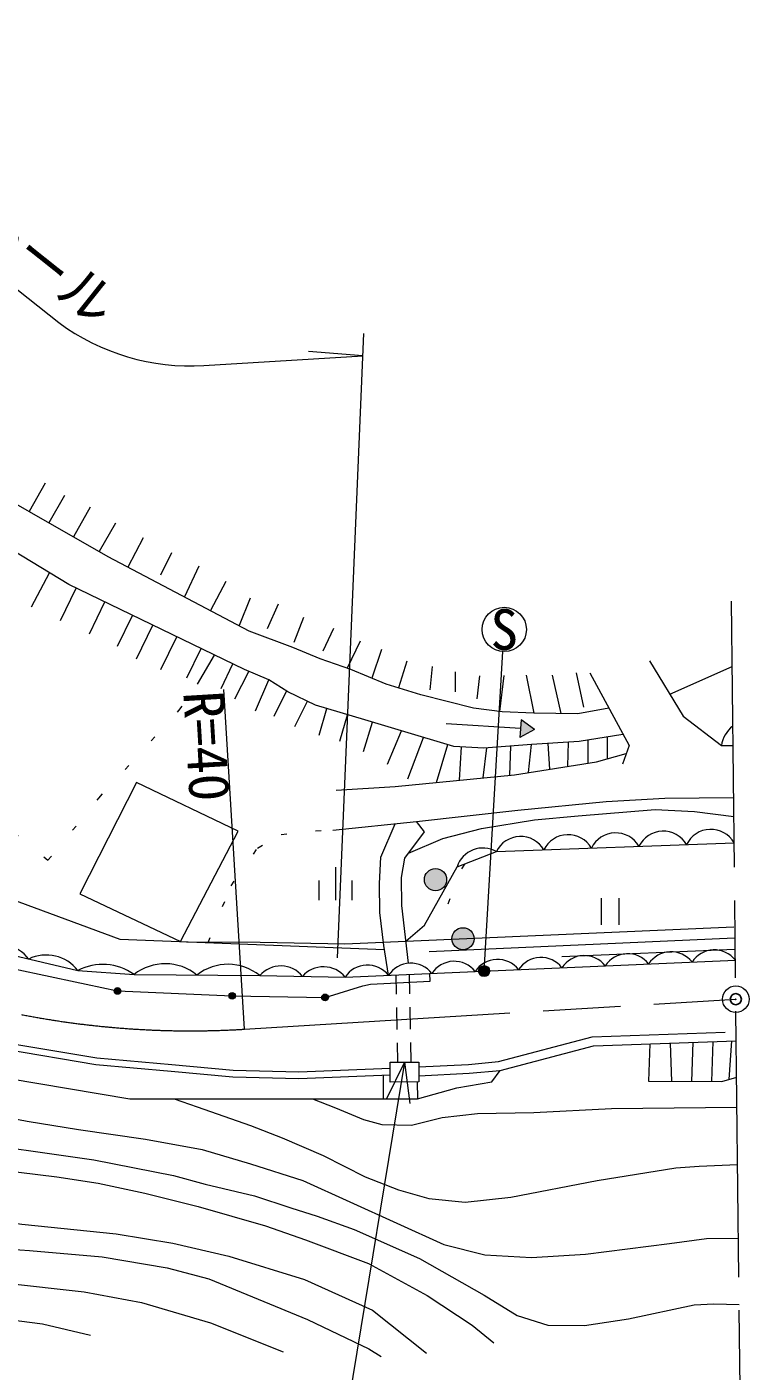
# Model space of a CAD drawing. Units: millimetres, scale not verified. Extents: x 40000 to 680000, y 20000 to 380000.
# Drawn here: x 518490 to 551072, y 247138 to 307794 of the extents above; entities that cross this region are included whole.
import ezdxf
from ezdxf.enums import TextEntityAlignment as Align

# ---------------------------------------------------------------- set-up
doc = ezdxf.new("R2010")
doc.units = ezdxf.units.MM
doc.header["$LTSCALE"] = 1000
doc.header["$PDMODE"] = 32
doc.header["$PDSIZE"] = 500
for name, pattern in [('CHAIN', [18.5, 12, -1.5, 3.5, -1.5]), ('DASHED', [7.5, 6, -1.5]), ('DOTTED', [1.75, 0.25, -1.5])]:
    doc.linetypes.add(name, pattern=pattern)
for name, color, linetype, lineweight in [('M-BGD', 7, 'Continuous', 13), ('M-BMK', 2, 'CHAIN', 13), ('M-BMK-SRVR', 3, 'Continuous', 13), ('M-STR-HTXT', 7, 'Continuous', 13), ('M-STR-STRC', 7, 'Continuous', 13)]:
    doc.layers.add(name, color=color, linetype=linetype, lineweight=lineweight)
doc.layers.add('M-OTRS', color=6, linetype='Continuous')
doc.styles.add('ＭＳ ゴシック', font='')
doc.styles.get('ＭＳ ゴシック').set_extended_font_data('MS Gothic')

msp = doc.modelspace()

# ---------------------------------------------------------------- hatches: boundary and pattern name
at = {"layer": 'M-BGD'}
for points in [[(540731, 275730), (541395, 276087), (540783, 276528)], [(536425, 269315, -1), (537425, 269315, -0.41421), (536925, 268815, -0.41421)], [(537663, 266646, -1), (538663, 266646, -0.41421), (538163, 266146, -0.41421)], [(522425, 264291, -0.41421), (522575, 264441, -0.41421), (522725, 264291, -1)], [(527602, 264069, -0.41421), (527752, 264219, -0.41421), (527902, 264069, -1)], [(531790, 264003, -0.41421), (531940, 264153, -0.41421), (532090, 264003, -1)]]:
    msp.add_hatch(color=256, dxfattribs=at).paths.add_polyline_path(points)
at = {"layer": 'M-STR-HTXT'}
msp.add_hatch(color=256, dxfattribs=at).paths.add_polyline_path([(539305, 265351, -1), (538929, 265022, -1)])

# ---------------------------------------------------------------- linework, layer by layer
at = {"layer": 'M-BGD'}
for p, q in [((519322, 287203), (518591, 285922)), ((520180, 286652), (519476, 285417)), ((521352, 286116), (520590, 284781)), ((522487, 285402), (521753, 284117)), ((523743, 284744), (523045, 283419)), ((525016, 284054), (524525, 283058)), ((526249, 283464), (525598, 282074)), ((518698, 281632), (519503, 283162)), ((527468, 282767), (526777, 281453)), ((520003, 281009), (520710, 282471)), ((521311, 280404), (522007, 281844)), ((528564, 282009), (528064, 280775)), ((529829, 281746), (529330, 280635)), ((522583, 279847), (523256, 281240)), ((530976, 281137), (530538, 280022)), ((523435, 279277), (524171, 280797)), ((524539, 278796), (525253, 280274)), ((532321, 280649), (531837, 279618)), ((525712, 278423), (526351, 279743)), ((533533, 280081), (532940, 278853)), ((534489, 279693), (534049, 278407)), ((526192, 278137), (526957, 279449)), ((527249, 277936), (527787, 279048)), ((535625, 279170), (535248, 277967)), ((527865, 277477), (528503, 278713)), ((536772, 278934), (536661, 277876)), ((537809, 278694), (537817, 277796)), ((538906, 278504), (538792, 277476)), ((540001, 278521), (539813, 276908)), ((541018, 278543), (541353, 276827)), ((542191, 278543), (542578, 276812)), ((543275, 278653), (543596, 277094)), ((547496, 277677), (550307, 278936)), ((528803, 276933), (529410, 278329)), ((529643, 276697), (530198, 277826)), ((530583, 276224), (531143, 277362)), ((531678, 275837), (532027, 277031)), ((532610, 275562), (532959, 276758)), ((533683, 275095), (534086, 276425)), ((534759, 274524), (535396, 276028)), ((540757, 276129), (537404, 276345)), ((540783, 276528), (540731, 275730)), ((541395, 276087), (540731, 275730)), ((541395, 276087), (540783, 276528)), ((535676, 273860), (536388, 275733)), ((536975, 273704), (537482, 275407)), ((541116, 274147), (541255, 275416)), ((542080, 274300), (542012, 275460)), ((542900, 274430), (542927, 275514)), ((543811, 274574), (543808, 275609)), ((544688, 274772), (544681, 275754)), ((538013, 273805), (538103, 275306)), ((539081, 273910), (539243, 275256)), ((540271, 274026), (540328, 275342)), ((532421, 268381), (532421, 269881)), ((531671, 268381), (531671, 269281)), ((533171, 268381), (533171, 269281)), ((544396, 268475), (544396, 267275)), ((545196, 268475), (545196, 267275)), ((536633, 266079), (550409, 266683)), ((542620, 265841), (550431, 266183)), ((535162, 264145), (535145, 265013)), ((535762, 264160), (535745, 265039)), ((535193, 262546), (535174, 263545)), ((535793, 262561), (535774, 263561)), ((550179, 260298), (550297, 262040)), ((535222, 261078), (535205, 261946)), ((535822, 261082), (535805, 261961)), ((547580, 260211), (547519, 261942)), ((548486, 260206), (548550, 261979)), ((549391, 260202), (549454, 262010)), ((534560, 260494), (534560, 259425)), ((536097, 260184), (536118, 259425))]:
    msp.add_line(p, q, dxfattribs=at)
for points in [[(545382, 275871), (543411, 275542), (541255, 275416), (539108, 275246), (537751, 275326), (535396, 276028), (533730, 276533), (531504, 277184), (530266, 277793), (529410, 278329), (528306, 278797), (520379, 282631), (513280, 286930), (504496, 292104), (501283, 293554), (499453, 293617), (493222, 294441), (490704, 295194), (487892, 296630), (486637, 297743), (485603, 299254), (484571, 301668), (482615, 307794)], [(436530, 307103), (439577, 306721), (442996, 305906), (445671, 304929), (447306, 304242), (449620, 303051), (452118, 301503), (455901, 298721), (457398, 297396), (459180, 295648), (460975, 293582), (461702, 292890), (463902, 291218), (490694, 269684), (494531, 270005), (497235, 267683), (500650, 264824), (512136, 261281), (523134, 259421), (536118, 259425), (537880, 259922), (539466, 260197), (539840, 260710)], [(544744, 277058), (543352, 276802), (541353, 276827), (539933, 276894), (538634, 277046), (536256, 277651), (534705, 278137), (533104, 278796), (531721, 279279), (530490, 279790), (528522, 280534), (522164, 283883), (514942, 288005), (505118, 293304), (501291, 294816), (496254, 295670), (493496, 296258), (491181, 296983), (489160, 298484), (488338, 300074), (487494, 301829), (486499, 304160), (485910, 305433)], [(484525, 288990), (484962, 288990), (489835, 285810), (494836, 281896), (495804, 280817), (503158, 272689), (507530, 269698), (510352, 268174), (512260, 267392), (514144, 266773), (520790, 265213), (523325, 265033), (529000, 264986), (532848, 264912), (550453, 265684)], [(483456, 288454), (502907, 272484), (505549, 270644), (509381, 268257), (512629, 266697), (517625, 265344), (522575, 264291), (527752, 264069), (531940, 264003), (533645, 264524), (533985, 264604), (536690, 264737), (536675, 265080)], [(546577, 279192), (548097, 276687), (549824, 275363), (550346, 275368)], [(499720, 276489), (501174, 278259), (501962, 278519), (502829, 278220), (504340, 277386), (508979, 273190), (511105, 271401), (513836, 269886), (522683, 266633), (534617, 266159)], [(543889, 278646), (545655, 275363), (545357, 274532)], [(532446, 273355), (535111, 273522), (540485, 274047), (544189, 274634), (545526, 275003)], [(532285, 271541), (536068, 271938), (540631, 272454), (544620, 272841), (547263, 272984), (550372, 273019)], [(535700, 270502), (537261, 271169), (538997, 271628), (541396, 272012), (543365, 272198), (546840, 272484), (548614, 272382), (550382, 272160)], [(534804, 264998), (534587, 266343), (534413, 267838), (534393, 269139), (534454, 270331), (535106, 271837)], [(535699, 265539), (535398, 268147), (535385, 269413), (535540, 270286), (536423, 271476), (536068, 271938)], [(535585, 266533), (536425, 267265), (537900, 269895), (539670, 270578), (550395, 270977)], [(491411, 269744), (493305, 267934), (495422, 265832), (497264, 263886), (499742, 261698), (501705, 260259), (503393, 259352), (506511, 258166), (508597, 257581), (512297, 256852), (515655, 256415), (519842, 255909), (521705, 255613), (523815, 255170), (526210, 254566), (529256, 253698), (531063, 253062), (533894, 251993), (536550, 250550), (538574, 249206), (539553, 248419)], [(488717, 268069), (490072, 266523), (493423, 263188), (495642, 261182), (497390, 259846), (499246, 258684), (501444, 257559), (503568, 256756), (506572, 255751), (508408, 255368), (511178, 254717), (512624, 254520), (516217, 254069), (518264, 253762), (522524, 253338), (525072, 252905), (527603, 252318), (531021, 251267), (534087, 249895), (536517, 247947)], [(525697, 266514), (529020, 266486), (532829, 266413), (550387, 267182)], [(487241, 266876), (489225, 264484), (491854, 261597), (494692, 259025), (496603, 257766), (499140, 256674), (502158, 255657), (505623, 254576), (507486, 254049), (510218, 253375), (512622, 253065), (515541, 252794), (518601, 252578), (521887, 252287), (524820, 251793), (526700, 251300), (531156, 249462), (533912, 248140), (534478, 247800)], [(502517, 265967), (510247, 263570), (516205, 261927), (517526, 261663), (521601, 260969), (524997, 260668), (527774, 260415), (530754, 260344), (534876, 260506)], [(485508, 265476), (486278, 264334), (487706, 262897), (490102, 260572), (492752, 258379), (494654, 257006), (496457, 255816), (499045, 254389), (501463, 253333), (503773, 252610), (506345, 252202), (508828, 252045), (510808, 251687), (513194, 251336), (517431, 251121), (521073, 250721), (523666, 250235), (526781, 249312), (530048, 248011)], [(484060, 264306), (485269, 262836), (487700, 260206), (489675, 258351), (490659, 257475), (492265, 256331), (495116, 254492), (497116, 253351), (499253, 252372), (502322, 251217), (504625, 250487), (507572, 249868), (510448, 249533), (513062, 249498), (516141, 249663), (519202, 249270), (521361, 248766)], [(504447, 263653), (505144, 262697), (506219, 261903), (508064, 260984), (511086, 260075), (514638, 259150), (518509, 258414), (520814, 258036), (523845, 257606), (526391, 257141), (528585, 256495), (530933, 255737), (533055, 254770), (537300, 252844), (539153, 252392), (541254, 252266), (543692, 252412), (547475, 252901), (549153, 253121), (550590, 253137)], [(536176, 260466), (538438, 260576), (539840, 260710), (544053, 261820), (550493, 262047)], [(546594, 261910), (546532, 260216), (549848, 260200), (550511, 260397)], [(525132, 259422), (526167, 259059), (528582, 258225), (530004, 257662), (531849, 256872), (533752, 255902), (535258, 255316), (536622, 254928), (538267, 254756), (540323, 254984), (544217, 255746), (547760, 256314), (548818, 256389), (550554, 256461)], [(531375, 259424), (532406, 259017), (533681, 258489), (534508, 258262), (535836, 258239), (537227, 258576), (538814, 258756), (541359, 258807), (544869, 258991), (550525, 259053)], [(515166, 257579), (521511, 256677), (525108, 255969), (526535, 255572), (528765, 255041), (530405, 254502), (531590, 254128), (533257, 253531), (536209, 252220), (539126, 250570), (540614, 249645), (541995, 249214), (543652, 249196), (545624, 249495), (548599, 250123), (549480, 250175), (550623, 250145)]]:
    msp.add_lwpolyline(points, dxfattribs=at)
at = {"layer": 'M-BGD', "linetype": 'DOTTED'}
for points in [[(515200, 273668), (519441, 270186), (521737, 272995), (525350, 276940), (526192, 278137)], [(526669, 266475), (527701, 269040), (528899, 270742), (529965, 271358), (531513, 271520), (532285, 271541)], [(537496, 268224), (538108, 269802), (538260, 270034)]]:
    msp.add_lwpolyline(points, dxfattribs=at)
at = {"layer": 'M-BGD'}
for points in [[(523435, 273693), (520886, 268669), (525423, 266525), (528027, 271500)], [(534872, 261076), (536172, 261085), (536178, 260185), (534878, 260176)]]:
    msp.add_lwpolyline(points, close=True, dxfattribs=at)
at = {"layer": 'M-BGD', "linetype": 'DASHED'}
for points in [[(502668, 266234), (510332, 263858), (516275, 262219), (517580, 261958), (521639, 261267), (525024, 260967), (527791, 260714), (530752, 260644), (534874, 260806)], [(536173, 260867), (538409, 260975), (539769, 261105), (543995, 262218), (550488, 262447)]]:
    msp.add_lwpolyline(points, dxfattribs=at)
at = {"layer": 'M-BGD'}
for centre, radius in [((536925, 269315), 500), ((538163, 266646), 500), ((522575, 264291), 150), ((527752, 264069), 150), ((531940, 264003), 150)]:
    msp.add_circle(centre, radius, dxfattribs=at)
for centre, radius, start, end in [((551174, 275165), 1365, 127.84318, 171.66838), ((540763, 270050), 1215, 30.07058, 154.19052), ((542908, 270129), 1215, 30.07058, 154.19052), ((545053, 270209), 1215, 30.07058, 154.19052), ((547198, 270289), 1215, 30.07058, 154.19052), ((549343, 270369), 1215, 30.07058, 154.19052), ((539061, 269521), 1220, 60.08264, 162.143), ((517147, 264628), 1805, 37.7173, 115.85194), ((519362, 264108), 1805, 37.7173, 115.85194), ((539725, 264511), 1205, 38.15238, 146.86744), ((541681, 264597), 1205, 38.15238, 146.86744), ((543637, 264682), 1205, 38.15238, 146.86744), ((545593, 264768), 1205, 38.15238, 146.86744), ((547549, 264854), 1205, 38.15238, 146.86744), ((549505, 264939), 1205, 38.15238, 146.86744), ((521914, 263094), 2398, 53.95508, 117.95796), ((524729, 263257), 2264, 50.73131, 128.31768), ((527566, 263233), 2264, 50.73131, 128.31768), ((529946, 264171), 1249, 38.53342, 139.2572), ((531870, 264134), 1249, 38.53342, 139.2572), ((533856, 264254), 1205, 38.15238, 146.86744), ((535812, 264339), 1205, 38.15238, 146.86744), ((537769, 264425), 1205, 38.15238, 146.86744)]:
    msp.add_arc(centre, radius, start, end, dxfattribs=at)
at = {"layer": 'M-BMK'}
for p, q in [((550812, 232883), (550272, 282129)), ((528306, 262566), (550472, 263920))]:
    msp.add_line(p, q, dxfattribs=at)
msp.add_arc((525871, 302492), 40000, 232.50579, 273.48979, dxfattribs=at)
at = {"layer": 'M-BMK-SRVR'}
msp.add_circle((550472, 263920), 600, dxfattribs=at)
at = {"layer": 'M-OTRS'}
msp.add_point((550472, 263920), dxfattribs=at)
msp.add_point((550472, 263920), dxfattribs=at)
at = {"layer": 'M-STR-HTXT'}
for p, q in [((505795, 305695), (519926, 294452)), ((532509, 265783), (533690, 293953)), ((533648, 292949), (531200, 293141)), ((526480, 292511), (533648, 292949)), ((539117, 265187), (539967, 279604)), ((528306, 262566), (527372, 277888)), ((535522, 261080), (530126, 228175)), ((535522, 261080), (534698, 259392)), ((535522, 261080), (535764, 259217))]:
    msp.add_line(p, q, dxfattribs=at)
msp.add_circle((539117, 265187), 250, dxfattribs=at)
msp.add_arc((525871, 302492), 10000, 233.51909, 273.48979, dxfattribs=at)
at = {"layer": 'M-STR-STRC'}
msp.add_circle((540026, 280603), 1000, dxfattribs=at)

# ---------------------------------------------------------------- texts
at = {"layer": 'M-STR-HTXT', "style": 'ＭＳ ゴシック'}
msp.add_text('ガードレール', height=1833, rotation=321.493, dxfattribs=at).set_placement((515433, 298409), align=Align.BOTTOM_CENTER)
msp.add_text('R=40', height=1833, rotation=273.49, dxfattribs=at).set_placement((527372, 277888), align=Align.TOP_LEFT)
at = {"layer": 'M-STR-STRC', "style": 'ＭＳ ゴシック'}
msp.add_text('S', height=1833, dxfattribs=at).set_placement((540026, 280603), align=Align.MIDDLE_CENTER)

doc.saveas('drawing.dxf')
